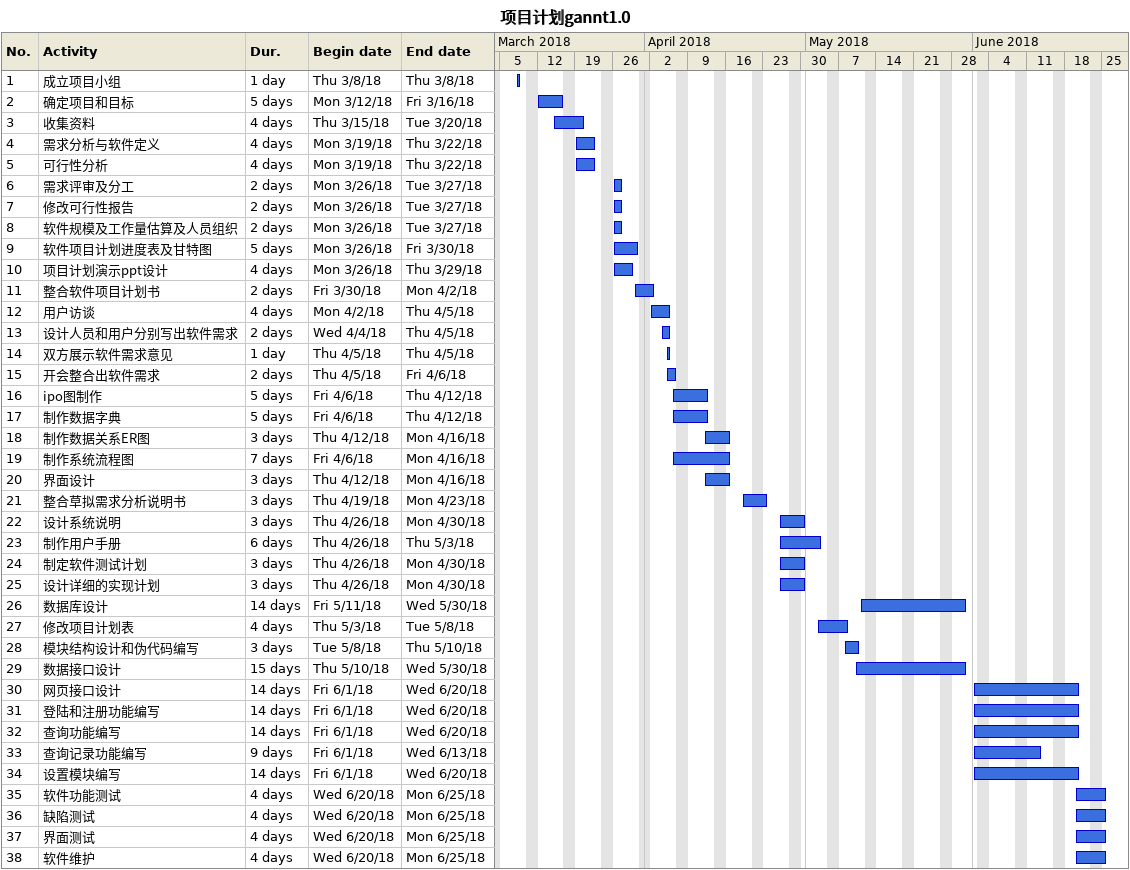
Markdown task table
项目计划gannt1.0

| ID | Task | Duration | Start | Finish |
|---|---|---|---|---|
| 1 | 成立项目小组 | 1d | 2018-03-08 | 2018-03-08 |
| 2 | 确定项目和目标 | 5d | 2018-03-12 | 2018-03-16 |
| 3 | 收集资料 | 4d | 2018-03-15 | 2018-03-20 |
| 4 | 需求分析与软件定义 | 4d | 2018-03-19 | 2018-03-22 |
| 5 | 可行性分析 | 4d | 2018-03-19 | 2018-03-22 |
| 6 | 需求评审及分工 | 2d | 2018-03-26 | 2018-03-27 |
| 7 | 修改可行性报告 | 2d | 2018-03-26 | 2018-03-27 |
| 8 | 软件规模及工作量估算及人员组织 | 2d | 2018-03-26 | 2018-03-27 |
| 9 | 软件项目计划进度表及甘特图 | 5d | 2018-03-26 | 2018-03-30 |
| 10 | 项目计划演示ppt设计 | 4d | 2018-03-26 | 2018-03-29 |
| 11 | 整合软件项目计划书 | 2d | 2018-03-30 | 2018-04-02 |
| 12 | 用户访谈 | 4d | 2018-04-02 | 2018-04-05 |
| 13 | 设计人员和用户分别写出软件需求 | 2d | 2018-04-04 | 2018-04-05 |
| 14 | 双方展示软件需求意见 | 1d | 2018-04-05 | 2018-04-05 |
| 15 | 开会整合出软件需求 | 2d | 2018-04-05 | 2018-04-06 |
| 16 | ipo图制作 | 5d | 2018-04-06 | 2018-04-12 |
| 17 | 制作数据字典 | 5d | 2018-04-06 | 2018-04-12 |
| 18 | 制作数据关系ER图 | 3d | 2018-04-12 | 2018-04-16 |
| 19 | 制作系统流程图 | 7d | 2018-04-06 | 2018-04-16 |
| 20 | 界面设计 | 3d | 2018-04-12 | 2018-04-16 |
| 21 | 整合草拟需求分析说明书 | 3d | 2018-04-19 | 2018-04-23 |
| 22 | 设计系统说明 | 3d | 2018-04-26 | 2018-04-30 |
| 23 | 制作用户手册 | 6d | 2018-04-26 | 2018-05-03 |
| 24 | 制定软件测试计划 | 3d | 2018-04-26 | 2018-04-30 |
| 25 | 设计详细的实现计划 | 3d | 2018-04-26 | 2018-04-30 |
| 26 | 数据库设计 | 14d | 2018-05-11 | 2018-05-30 |
| 27 | 修改项目计划表 | 4d | 2018-05-03 | 2018-05-08 |
| 28 | 模块结构设计和伪代码编写 | 3d | 2018-05-08 | 2018-05-10 |
| 29 | 数据接口设计 | 15d | 2018-05-10 | 2018-05-30 |
| 30 | 网页接口设计 | 14d | 2018-06-01 | 2018-06-20 |
| 31 | 登陆和注册功能编写 | 14d | 2018-06-01 | 2018-06-20 |
| 32 | 查询功能编写 | 14d | 2018-06-01 | 2018-06-20 |
| 33 | 查询记录功能编写 | 9d | 2018-06-01 | 2018-06-13 |
| 34 | 设置模块编写 | 14d | 2018-06-01 | 2018-06-20 |
| 35 | 软件功能测试 | 4d | 2018-06-20 | 2018-06-25 |
| 36 | 缺陷测试 | 4d | 2018-06-20 | 2018-06-25 |
| 37 | 界面测试 | 4d | 2018-06-20 | 2018-06-25 |
| 38 | 软件维护 | 4d | 2018-06-20 | 2018-06-25 |
